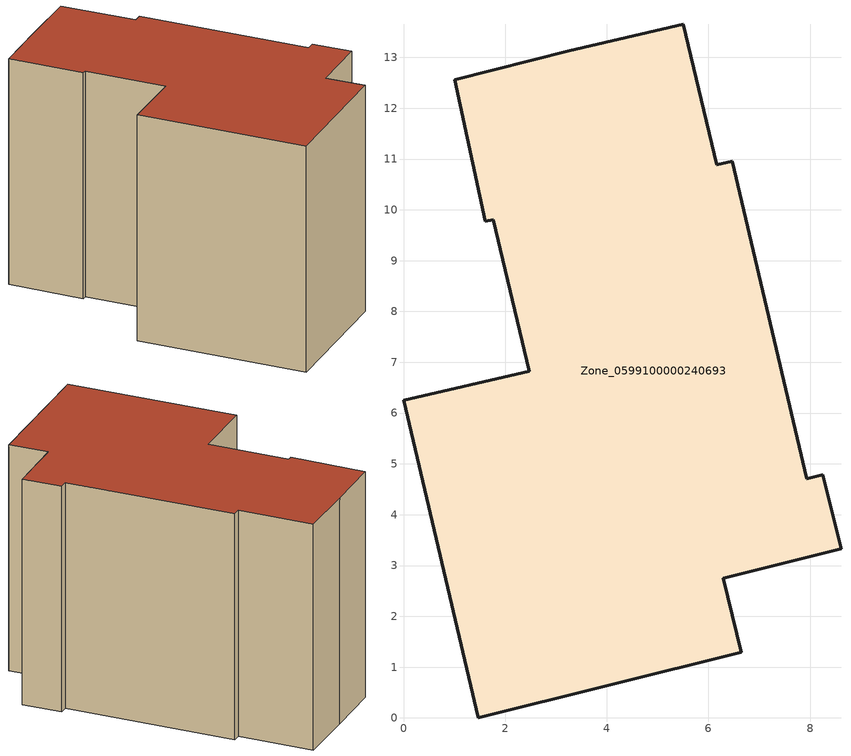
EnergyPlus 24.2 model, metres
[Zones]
Zone_0599100000240693
 floor ground (C_G): 6.47,10.96 7.94,4.71 8.25,4.79 8.61,3.33 6.29,2.75 6.65,1.3 1.47,0 0,6.25 2.47,6.83 1.77,9.81 1.61,9.78 1.01,12.56 3.26,13.13 5.51,13.66 6.16,10.89 z0
 wall outside (C_F): 6.16,10.89 5.51,13.66 3.26,13.13 1.01,12.56 1.61,9.78 1.77,9.81 2.47,6.83 0,6.25 1.47,0 6.65,1.3 6.29,2.75 8.61,3.33 8.25,4.79 7.94,4.71 6.47,10.96 6.16,10.89 z0:8.7
 roof outside (C_R): 7.94,4.71 6.47,10.96 6.16,10.89 5.51,13.66 3.26,13.13 1.01,12.56 1.61,9.78 1.77,9.81 2.47,6.83 0,6.25 1.47,0 6.65,1.3 6.29,2.75 8.61,3.33 8.25,4.79 z8.7
[BUILDING]
Pand.0599100000240693: North Axis=0; Terrain=City; Loads Convergence Tolerance Value=0.04; Temperature Convergence Tolerance Value=0.4; Solar Distribution=FullExterior; Maximum Number of Warmup Days=25; Minimum Number of Warmup Days=1
[Site:Location]
Rotterdam.The.Hague.AP_ZH_NLD Design_Conditions: Latitude=51.96; Longitude=4.45; Time Zone=1; Elevation=-4.5
[SITE:GROUNDTEMPERATURE:BUILDINGSURFACE]
18, 18, 18, 18, 18, 18, 18, 18, 18, 18, 18, 18
[MATERIAL] Thermal Absorptance=0.9; Solar Absorptance=0.7; Visible Absorptance=0.7
Name | Roughness | Thickness | Conductivity | Density | Specific Heat
G.TI.1965-1974 | MediumSmooth | 0.15 | 0.882353 | 540 | 1210
F.TI.1965-1974 | Rough | 0.3 | 0.697674 | 1920 | 840
R.TI.1965-1974 | MediumRough | 0.2 | 0.232558 | 1500 | 1000
[CONSTRUCTION]
C_G: G.TI.1965-1974
C_F: F.TI.1965-1974
C_R: R.TI.1965-1974
[ZONE]
Zone_0599100000240693: Type=1; Multiplier=1; Ceiling Height=Autocalculate; Volume=Autocalculate; Floor Area=autocalculate; Part of Total Floor Area=Yes
[ZONEINFILTRATION:DESIGNFLOWRATE]
Infil_Zone_0599100000240693: Zone or ZoneList or Space or SpaceList=Zone_0599100000240693; Schedule=AlwaysOn; Design Flow Rate Calculation Method=Flow/Area; Flow Rate per Floor Area=0.003; Constant Term Coefficient=1; Temperature Term Coefficient=0; Velocity Term Coefficient=0; Velocity Squared Term Coefficient=0
[HVACTEMPLATE:ZONE:IDEALLOADSAIRSYSTEM]
Zone_0599100000240693: Maximum Heating Supply Air Temperature=50; Minimum Cooling Supply Air Temperature=13; Maximum Heating Supply Air Humidity Ratio=0.0156; Minimum Cooling Supply Air Humidity Ratio=0.0077; Heating Limit=NoLimit; Cooling Limit=NoLimit; Dehumidification Control Type=ConstantSensibleHeatRatio; Cooling Sensible Heat Ratio=0.7; Dehumidification Setpoint=60; Humidification Control Type=None; Humidification Setpoint=30; Outdoor Air Method=None; Outdoor Air Flow Rate per Person=0.00944; Outdoor Air Flow Rate per Zone Floor Area=0; Outdoor Air Flow Rate per Zone=0; Demand Controlled Ventilation Type=None; Outdoor Air Economizer Type=NoEconomizer; Heat Recovery Type=None; Sensible Heat Recovery Effectiveness=0.7; Latent Heat Recovery Effectiveness=0.65
[ZONECONTROL:THERMOSTAT]
ThermostatControl_Zone_0599100000240693: Zone or ZoneList=Zone_0599100000240693; Control Type Schedule=DualSetpointControlType; Control 1=Thermostat_Zone_0599100000240693; Temperature Difference Between Cutout And Setpoint=0
[THERMOSTATSETPOINT:DUALSETPOINT]
Thermostat_Zone_0599100000240693: Heating Setpoint Temperature Schedule=HeatingSetpoint_Zone_0599100000240693; Cooling Setpoint Temperature Schedule=CoolingSetpoint_Zone_0599100000240693
[SCHEDULE:COMPACT]
HeatingSetpoint_Zone_0599100000240693: Through: 12/31, For: AllDays, Until: 24:00, 21
CoolingSetpoint_Zone_0599100000240693: Through: 12/31, For: AllDays, Until: 24:00, 24
DualSetpointControlType: Through: 12/31, For: AllDays, Until: 24:00, 4
AlwaysOn: Through: 12/31, For: AllDays, Until: 24:00, 1
